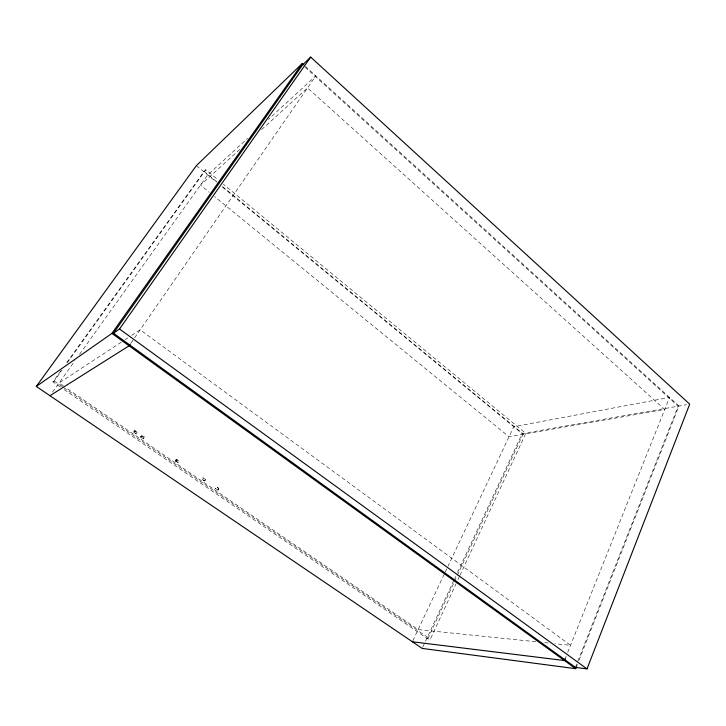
<?xml version="1.0" encoding="UTF-8"?>
<svg xmlns="http://www.w3.org/2000/svg" width="726" height="726" viewBox="0 0 726 726"><rect width="100%" height="100%" fill="white"/><g stroke="black" fill="none" stroke-linecap="round" stroke-linejoin="round"><path stroke-width="0.54" stroke-dasharray="3.63 2.72" d="M175.202 461.028L176.291 459.24L176.908 459.413L178.832 460.738L177.934 462.516L175.202 461.028L176.291 459.24M205.694 479.614L203.035 477.79L202.073 479.242L203.271 480.449L204.841 481.011L205.694 479.614L202.926 477.853M133.566 432.006L136.388 433.948L137.314 432.542L136.778 431.634L134.491 430.609L133.566 432.006L136.388 433.948M143.403 438.785L140.599 436.852L143.403 438.785L144.302 436.961L143.812 436.48L141.516 435.455L140.599 436.852M575.437 667.385L678.157 406.188L305.092 67.182M576.553 666.577L577.379 664.462M579.039 660.243L678.937 405.997L305.483 66.447M565.3 658.437L566.135 656.331M567.696 652.42L669.535 397.449L513.745 426.725L448.087 565.99M64.124 389.581L427.814 638.871L430.346 639.161L456.119 583.622M458.024 579.511L459.458 576.426M459.93 575.391L525.778 433.458L223.336 184.168M422.641 647.392L425.028 642.256M425.509 641.221L454.222 579.575M454.694 578.54L455.656 576.489M457.571 572.378L522.166 433.658L686.551 404.7M427.814 638.871L454.022 582.506M454.503 581.481L456.881 576.362M457.362 575.337L523.137 433.921L525.778 433.458M412.84 640.749L444.702 573.159M445.192 572.133L447.606 567.015M178.832 460.738L177.634 460.783L176.082 459.631M218.181 489.923L218.88 488.707L217.836 487.464L216.257 486.901L215.277 488.462L218.045 490.095L217.001 488.852L215.277 488.462M218.045 490.095L218.88 488.707L216.257 486.901M175.211 460.647L176.028 460.81L176.908 459.413M141.398 436.998L142.314 435.6M134.355 432.151L135.281 430.745M130.916 343.153L134.219 338.38M134.609 337.808L315.855 75.876L268.438 119.327M52.553 392.085L74.941 360.758M79.542 354.324L207.709 174.966L247.639 138.376M60.385 387.012L52.907 381.894L61.483 369.942M66.765 362.583L204.088 171.372L205.839 169.739L218.09 179.839M52.907 381.894L54.16 381.041L62.073 370.015M67.346 362.664L205.839 169.739M239.78 149.411L200.467 185.103L209.26 192.272M261.532 129.664L307.543 87.9L664.735 409.455L509.017 436.762L214.533 196.574M121.287 342.173L59.042 383.01L64.65 386.867M125.063 339.704L127.894 337.844M131.669 335.367L140.154 329.804L570.536 645.305L554.846 643.69M140.626 437.27L142.033 436.353L144.129 437.397M202.073 479.242L204.968 480.83M137.314 432.542L135.372 431.77L134.491 430.609M535.797 641.72L418.103 629.587L65.585 387.502M544.763 642.646L548.121 643M176.028 460.81L178.042 462.317M54.16 381.041L62.563 386.804M63.498 387.448L430.346 639.161M204.088 171.372L217.201 182.162M222.446 186.473L523.137 433.921M196.374 165.637L216.457 182.153M222.573 187.19L522.166 433.658M141.516 435.455L142.033 436.353"/><path stroke-width="1.09" d="M587.025 668.9L689.7 404.146L310.692 57.1L302.579 64.895L113.501 333.216L575.437 667.385L587.025 668.9L119.518 329.005L113.501 333.216M303.885 64.995L302.288 63.543L196.374 165.637L36.3 386.441L422.16 648.418L575.718 668.682L576.553 666.577M565.3 658.437L564.456 660.542L412.359 641.766M130.299 344.042L129.065 345.821L49.958 395.715M119.518 329.005L310.692 57.1M36.3 386.441L111.904 333.415L302.288 63.543M111.904 333.415L575.718 668.682"/></g></svg>
